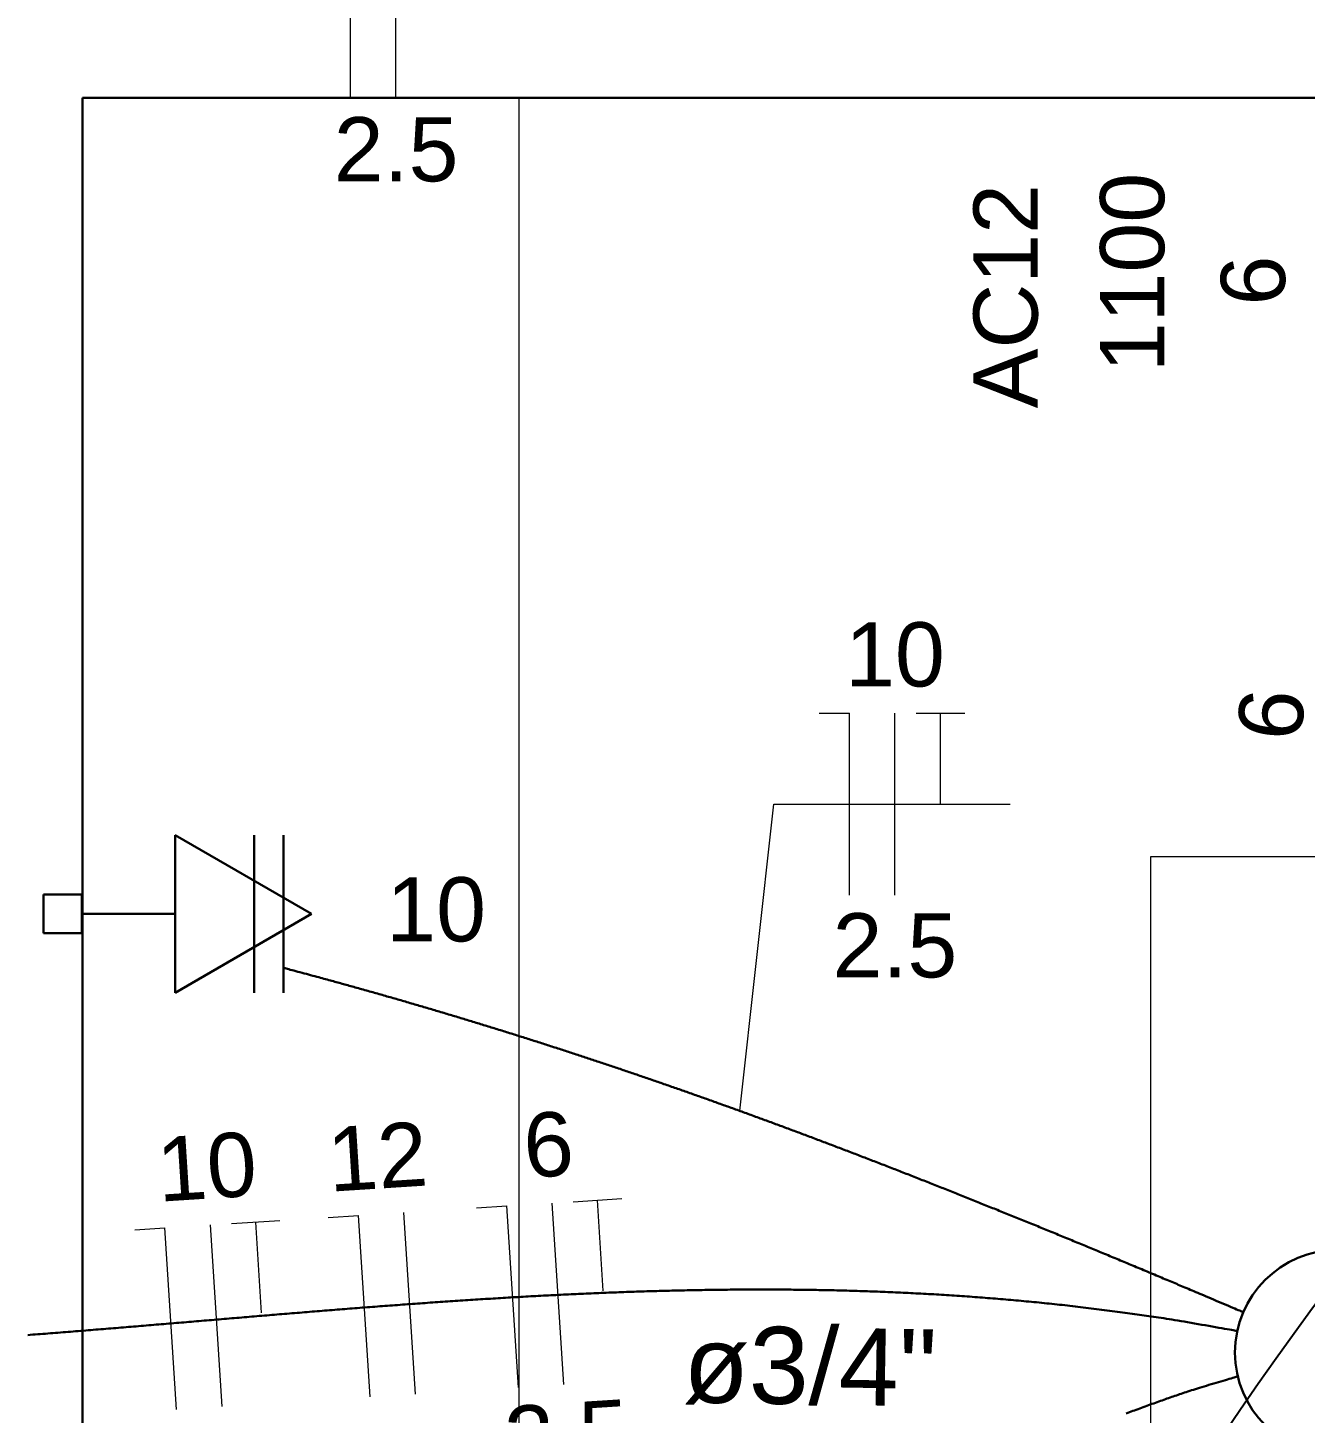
# Model space of a CAD drawing. Header units: millimetres. Extents: x 0 to 55.3, y 20.8 to 61.4.
# Drawn here: x 9.825 to 11.58, y 41.567 to 43.472 of the extents above; entities that cross this region are included whole.
import ezdxf

# ---------------------------------------------------------------- set-up
doc = ezdxf.new("R2010")
doc.units = ezdxf.units.MM
for name, color, linetype, lineweight in [('08', 8, 'Continuous', 5), ('ARQ_-_ALV_5', 1, 'Continuous', 30), ('EL-Condutos', 4, 'Continuous', 30), ('EL-Fios', 2, 'Continuous', 20), ('EL-Textos_condutos', 2, 'Continuous', 20), ('EL-Textos_fios', 2, 'Continuous', 20), ('EL-Textos_pontos', 2, 'Continuous', 30), ('FINA', 8, 'Continuous', 5), ('P-SIMBOL', 3, 'Continuous', 30)]:
    doc.layers.add(name, color=color, linetype=linetype, lineweight=lineweight)
doc.styles.add('Arial', font='Arial')

msp = doc.modelspace()

# ---------------------------------------------------------------- linework, layer by layer
at = {"color": 3}
msp.add_arc((15.564747, 38.776838), 4.940313, 116.957575, 181.042558, dxfattribs=at)
at = {"layer": '08'}
for p, q in [((13.267502, 42.331999), (11.367502, 42.331999)), ((11.367502, 42.331999), (11.367502, 40.831999))]:
    msp.add_line(p, q, dxfattribs=at)
at = {"layer": 'ARQ_-_ALV_5'}
for p, q in [((9.900002, 40.825499), (9.900002, 43.375499)), ((9.900002, 43.375499), (12.550002, 43.375499))]:
    msp.add_line(p, q, dxfattribs=at)
at = {"layer": 'EL-Condutos', "linetype": 'Continuous', "flags": 128}
for points in [[(11.495165, 41.706111), (11.494949, 41.706202), (11.494322, 41.706469), (11.49331, 41.706899), (11.491942, 41.707481), (11.490246, 41.708201), (11.488249, 41.70905), (11.48598, 41.710014), (11.483467, 41.711082), (11.480737, 41.712242), (11.477818, 41.713481), (11.474739, 41.714789), (11.471527, 41.716153), (11.468211, 41.717561), (11.464818, 41.719002), (11.461376, 41.720463), (11.457913, 41.721933), (11.454457, 41.723399), (11.451037, 41.72485), (11.447679, 41.726274), (11.444412, 41.727659), (11.441317, 41.728971), (11.438329, 41.730236), (11.435441, 41.731459), (11.432646, 41.732642), (11.429936, 41.733789), (11.427304, 41.734902), (11.424742, 41.735984), (11.422244, 41.737039), (11.419803, 41.73807), (11.41741, 41.73908), (11.415059, 41.740071), (11.412743, 41.741048), (11.410453, 41.742013), (11.408184, 41.742969), (11.405927, 41.743919), (11.403675, 41.744867), (11.401421, 41.745815), (11.399158, 41.746767), (11.396879, 41.747725), (11.394575, 41.748693), (11.392285, 41.749656), (11.389967, 41.75063), (11.387623, 41.751615), (11.385255, 41.75261), (11.382864, 41.753614), (11.380453, 41.754626), (11.378023, 41.755646), (11.375576, 41.756673), (11.373115, 41.757706), (11.370641, 41.758743), (11.368156, 41.759786), (11.365661, 41.760831), (11.363159, 41.76188), (11.360652, 41.76293), (11.358142, 41.763982), (11.35563, 41.765033), (11.353118, 41.766085), (11.350609, 41.767135), (11.348104, 41.768182), (11.345605, 41.769227), (11.343157, 41.77025), (11.340717, 41.771269), (11.338284, 41.772285), (11.335856, 41.773298), (11.333434, 41.774309), (11.331018, 41.775317), (11.328606, 41.776322), (11.326198, 41.777325), (11.323794, 41.778327), (11.321394, 41.779326), (11.318996, 41.780324), (11.3166, 41.781321), (11.314206, 41.782317), (11.311813, 41.783311), (11.309421, 41.784305), (11.307029, 41.785299), (11.304636, 41.786292), (11.302243, 41.787285), (11.299849, 41.788278), (11.297453, 41.789272), (11.295096, 41.790249), (11.292737, 41.791227), (11.290376, 41.792205), (11.288014, 41.793183), (11.285649, 41.794162), (11.283283, 41.795141), (11.280916, 41.79612), (11.278548, 41.797099), (11.276178, 41.798079), (11.273807, 41.799058), (11.271436, 41.800037), (11.269063, 41.801017), (11.26669, 41.801996), (11.264317, 41.802975), (11.261943, 41.803953), (11.259569, 41.804932), (11.257195, 41.80591), (11.25482, 41.806887), (11.252446, 41.807864), (11.250073, 41.808841), (11.247738, 41.809801), (11.245404, 41.81076), (11.243071, 41.811719), (11.240737, 41.812677), (11.238404, 41.813635), (11.236071, 41.814592), (11.233739, 41.815549), (11.231406, 41.816505), (11.229074, 41.817461), (11.226741, 41.818416), (11.224409, 41.819371), (11.222077, 41.820325), (11.219745, 41.821279), (11.217412, 41.822233), (11.21508, 41.823186), (11.212747, 41.824138), (11.210414, 41.825091), (11.208081, 41.826043), (11.205748, 41.826995), (11.203415, 41.827946), (11.201118, 41.828882), (11.198821, 41.829818), (11.196523, 41.830753), (11.194225, 41.831688), (11.191927, 41.832623), (11.189629, 41.833557), (11.18733, 41.834491), (11.185032, 41.835425), (11.182733, 41.836358), (11.180434, 41.837291), (11.178134, 41.838224), (11.175835, 41.839156), (11.173535, 41.840088), (11.171235, 41.841019), (11.168935, 41.84195), (11.166634, 41.842881), (11.164334, 41.843811), (11.162033, 41.844741), (11.159732, 41.845671), (11.157432, 41.8466), (11.155165, 41.847514), (11.152898, 41.848429), (11.150632, 41.849342), (11.148365, 41.850256), (11.146098, 41.851169), (11.143831, 41.852082), (11.141564, 41.852994), (11.139296, 41.853906), (11.137029, 41.854817), (11.134761, 41.855728), (11.132493, 41.856638), (11.130225, 41.857549), (11.127957, 41.858458), (11.125689, 41.859368), (11.12342, 41.860276), (11.121151, 41.861185), (11.118883, 41.862093), (11.116614, 41.863001), (11.114344, 41.863908), (11.112075, 41.864815), (11.109838, 41.865708), (11.1076, 41.866601), (11.105363, 41.867494), (11.103125, 41.868386), (11.100887, 41.869278), (11.098649, 41.870169), (11.096411, 41.87106), (11.094172, 41.87195), (11.091934, 41.872841), (11.089695, 41.87373), (11.087456, 41.874619), (11.085217, 41.875508), (11.082977, 41.876397), (11.080738, 41.877285), (11.078498, 41.878172), (11.076258, 41.879059), (11.074018, 41.879946), (11.071778, 41.880832), (11.069538, 41.881718), (11.067297, 41.882603), (11.065086, 41.883476), (11.062876, 41.884348), (11.060665, 41.885221), (11.058453, 41.886092), (11.056242, 41.886963), (11.05403, 41.887834), (11.051819, 41.888704), (11.049607, 41.889574), (11.047395, 41.890444), (11.045182, 41.891313), (11.04297, 41.892181), (11.040757, 41.893049), (11.038545, 41.893917), (11.036332, 41.894784), (11.034118, 41.895651), (11.031905, 41.896517), (11.029692, 41.897383), (11.027478, 41.898248), (11.025264, 41.899113), (11.02305, 41.899977), (11.020863, 41.90083), (11.018677, 41.901683), (11.01649, 41.902535), (11.014303, 41.903387), (11.012116, 41.904238), (11.009928, 41.905089), (11.007741, 41.905939), (11.005553, 41.906789), (11.003365, 41.907638), (11.001177, 41.908487), (10.998988, 41.909336), (10.9968, 41.910184), (10.994611, 41.911031), (10.992422, 41.911878), (10.990233, 41.912725), (10.988044, 41.913571), (10.985855, 41.914416), (10.983665, 41.915261), (10.981475, 41.916106), (10.979285, 41.91695), (10.97712, 41.917784), (10.974956, 41.918617), (10.97279, 41.91945), (10.970625, 41.920282), (10.96846, 41.921114), (10.966294, 41.921946), (10.964128, 41.922777), (10.961962, 41.923607), (10.959796, 41.924437), (10.95763, 41.925266), (10.955463, 41.926095), (10.953296, 41.926924), (10.951129, 41.927752), (10.948962, 41.928579), (10.946795, 41.929406), (10.944627, 41.930233), (10.942459, 41.931059), (10.940291, 41.931884), (10.938123, 41.932709), (10.935955, 41.933534), (10.93381, 41.934349), (10.931664, 41.935163), (10.929518, 41.935978), (10.927372, 41.936791), (10.925226, 41.937604), (10.92308, 41.938417), (10.920933, 41.939229), (10.918787, 41.940041), (10.91664, 41.940852), (10.914493, 41.941663), (10.912346, 41.942473), (10.910198, 41.943282), (10.90805, 41.944091), (10.905903, 41.9449), (10.903754, 41.945708), (10.901606, 41.946516), (10.899458, 41.947323), (10.897309, 41.948129), (10.89516, 41.948935), (10.893011, 41.949741), (10.890883, 41.950538), (10.888754, 41.951334), (10.886625, 41.95213), (10.884496, 41.952926), (10.882367, 41.953721), (10.880238, 41.954515), (10.878108, 41.955309), (10.875979, 41.956103), (10.873849, 41.956896), (10.871718, 41.957688), (10.869588, 41.95848), (10.867458, 41.959272), (10.865327, 41.960062), (10.863196, 41.960853), (10.861065, 41.961642), (10.858933, 41.962432), (10.856802, 41.96322), (10.85467, 41.964008), (10.852538, 41.964796), (10.850406, 41.965583), (10.848292, 41.966363), (10.846178, 41.967142), (10.844064, 41.967921), (10.841949, 41.968699), (10.839835, 41.969476), (10.83772, 41.970253), (10.835605, 41.97103), (10.83349, 41.971806), (10.831374, 41.972581), (10.829258, 41.973356), (10.827143, 41.97413), (10.825027, 41.974904), (10.82291, 41.975677), (10.820794, 41.97645), (10.818677, 41.977222), (10.81656, 41.977993), (10.814443, 41.978764), (10.812326, 41.979535), (10.810209, 41.980305), (10.808091, 41.981074), (10.805989, 41.981837), (10.803887, 41.982599), (10.801785, 41.983361), (10.799683, 41.984122), (10.79758, 41.984883), (10.795478, 41.985643), (10.793375, 41.986402), (10.791272, 41.987161), (10.789168, 41.98792), (10.787065, 41.988678), (10.784961, 41.989435), (10.782857, 41.990192), (10.780753, 41.990948), (10.778649, 41.991703), (10.776544, 41.992458), (10.774439, 41.993213), (10.772334, 41.993967), (10.770229, 41.99472), (10.768124, 41.995473), (10.766018, 41.996225), (10.763926, 41.996972), (10.761834, 41.997718), (10.759742, 41.998463), (10.757649, 41.999208), (10.755556, 41.999953), (10.753463, 42.000697), (10.75137, 42.00144), (10.749277, 42.002183), (10.747183, 42.002925), (10.745089, 42.003666), (10.742995, 42.004407), (10.740901, 42.005147), (10.738807, 42.005887), (10.736712, 42.006626), (10.734617, 42.007365), (10.732522, 42.008103), (10.730427, 42.008841), (10.728332, 42.009577), (10.726236, 42.010314), (10.72414, 42.011049), (10.722055, 42.01178), (10.719971, 42.012511), (10.717885, 42.013241), (10.7158, 42.01397), (10.713715, 42.014699), (10.711629, 42.015427), (10.709543, 42.016155), (10.707457, 42.016882), (10.705371, 42.017608), (10.703284, 42.018334), (10.701198, 42.019059), (10.699111, 42.019784), (10.697024, 42.020508), (10.694936, 42.021231), (10.692849, 42.021954), (10.690761, 42.022676), (10.688673, 42.023398), (10.686585, 42.024119), (10.684496, 42.024839), (10.682408, 42.025559), (10.680328, 42.026275), (10.678248, 42.026991), (10.676168, 42.027706), (10.674088, 42.02842), (10.672007, 42.029134), (10.669926, 42.029847), (10.667845, 42.030559), (10.665764, 42.031271), (10.663683, 42.031982), (10.661601, 42.032693), (10.659519, 42.033403), (10.657437, 42.034113), (10.655355, 42.034822), (10.653273, 42.03553), (10.65119, 42.036238), (10.649107, 42.036945), (10.647024, 42.037651), (10.644941, 42.038357), (10.642858, 42.039062), (10.640774, 42.039767), (10.638697, 42.040468), (10.636619, 42.04117), (10.634542, 42.04187), (10.632464, 42.04257), (10.630386, 42.043269), (10.628307, 42.043968), (10.626229, 42.044666), (10.62415, 42.045363), (10.622071, 42.04606), (10.619992, 42.046756), (10.617913, 42.047452), (10.615834, 42.048147), (10.613754, 42.048841), (10.611674, 42.049535), (10.609594, 42.050228), (10.607514, 42.050921), (10.605433, 42.051613), (10.603352, 42.052304), (10.601271, 42.052994), (10.59919, 42.053684), (10.597113, 42.054372), (10.595036, 42.05506), (10.592958, 42.055747), (10.59088, 42.056433), (10.588803, 42.057118), (10.586724, 42.057803), (10.584646, 42.058487), (10.582567, 42.059171), (10.580489, 42.059854), (10.57841, 42.060536), (10.57633, 42.061218), (10.574251, 42.061899), (10.572172, 42.062579), (10.570092, 42.063259), (10.568012, 42.063938), (10.565931, 42.064617), (10.563851, 42.065295), (10.56177, 42.065972), (10.55969, 42.066649), (10.557608, 42.067325), (10.555529, 42.068), (10.553449, 42.068674), (10.55137, 42.069348), (10.549289, 42.070021), (10.547209, 42.070693), (10.545129, 42.071365), (10.543048, 42.072036), (10.540967, 42.072706), (10.538886, 42.073376), (10.536805, 42.074045), (10.534723, 42.074713), (10.532642, 42.075381), (10.53056, 42.076048), (10.528478, 42.076715), (10.526395, 42.077381), (10.524313, 42.078046), (10.52223, 42.078711), (10.520147, 42.079375), (10.518064, 42.080038), (10.515981, 42.080701), (10.513897, 42.081363), (10.511812, 42.082025), (10.509728, 42.082686), (10.507643, 42.083346), (10.505558, 42.084006), (10.503473, 42.084665), (10.501388, 42.085323), (10.499302, 42.085981), (10.497217, 42.086638), (10.495131, 42.087294), (10.493045, 42.08795), (10.490958, 42.088605), (10.488872, 42.08926), (10.486785, 42.089914), (10.484698, 42.090567), (10.482611, 42.09122), (10.480523, 42.091872), (10.478435, 42.092523), (10.476347, 42.093174), (10.474259, 42.093824), (10.472168, 42.094474), (10.470076, 42.095124), (10.467984, 42.095773), (10.465892, 42.096422), (10.4638, 42.09707), (10.461707, 42.097717), (10.459614, 42.098363), (10.457521, 42.099009), (10.455428, 42.099654), (10.453335, 42.100299), (10.451242, 42.100943), (10.449148, 42.101586), (10.447054, 42.102228), (10.444961, 42.10287), (10.442867, 42.103512), (10.440773, 42.104152), (10.438678, 42.104792), (10.436584, 42.105431), (10.43449, 42.10607), (10.432396, 42.106707), (10.430296, 42.107346), (10.428196, 42.107984), (10.426095, 42.108622), (10.423995, 42.109258), (10.421894, 42.109895), (10.419794, 42.11053), (10.417693, 42.111165), (10.415591, 42.111799), (10.41349, 42.112433), (10.411388, 42.113066), (10.409285, 42.113698), (10.407183, 42.11433), (10.405079, 42.114961), (10.402976, 42.115591), (10.400871, 42.116221), (10.398767, 42.116851), (10.396661, 42.11748), (10.394556, 42.118108), (10.392449, 42.118736), (10.390342, 42.119363), (10.388226, 42.119992), (10.386109, 42.120621), (10.383993, 42.121249), (10.381875, 42.121876), (10.379758, 42.122503), (10.37764, 42.123129), (10.375523, 42.123754), (10.373405, 42.124379), (10.371288, 42.125002), (10.369171, 42.125625), (10.367055, 42.126248), (10.364939, 42.126869), (10.362824, 42.127489), (10.36071, 42.128109), (10.358597, 42.128727), (10.356485, 42.129344), (10.354374, 42.129961), (10.352265, 42.130576), (10.350156, 42.131191), (10.34805, 42.131804), (10.345935, 42.132419), (10.343821, 42.133033), (10.341707, 42.133646), (10.339594, 42.134258), (10.337481, 42.13487), (10.335368, 42.135481), (10.333253, 42.136091), (10.331137, 42.136702), (10.32902, 42.137312), (10.3269, 42.137921), (10.324777, 42.138531), (10.322651, 42.139142), (10.320521, 42.139752), (10.318387, 42.140363), (10.316248, 42.140974), (10.314105, 42.141586), (10.311956, 42.142198), (10.309801, 42.142812), (10.30764, 42.143426), (10.305472, 42.144042), (10.303284, 42.144662), (10.30109, 42.145283), (10.298892, 42.145905), (10.296692, 42.146526), (10.294492, 42.147147), (10.292292, 42.147767), (10.290095, 42.148385), (10.287903, 42.149002), (10.285717, 42.149616), (10.283539, 42.150227), (10.28137, 42.150835), (10.279213, 42.15144), (10.277068, 42.15204), (10.274938, 42.152636), (10.272824, 42.153226), (10.270729, 42.153812), (10.268653, 42.154391), (10.266598, 42.154964), (10.264567, 42.15553), (10.26256, 42.156089), (10.260564, 42.156645), (10.258588, 42.157194), (10.256627, 42.157739), (10.254673, 42.158282), (10.252721, 42.158823), (10.250763, 42.159365), (10.248794, 42.159909), (10.246808, 42.160457), (10.244797, 42.161011), (10.242756, 42.161572), (10.240677, 42.162142), (10.238556, 42.162723), (10.236385, 42.163317), (10.234158, 42.163924), (10.231869, 42.164547), (10.229511, 42.165188), (10.227078, 42.165848), (10.224564, 42.166528), (10.221962, 42.167232), (10.219265, 42.167959), (10.21645, 42.168717), (10.213556, 42.169496), (10.210609, 42.170288), (10.207631, 42.171087), (10.204647, 42.171887), (10.201682, 42.172681), (10.198758, 42.173464), (10.195901, 42.174228), (10.193135, 42.174968), (10.190482, 42.175677), (10.187968, 42.176348), (10.185616, 42.176976), (10.183451, 42.177554), (10.181497, 42.178076), (10.179777, 42.178534), (10.178316, 42.178924), (10.177138, 42.179238), (10.176266, 42.17947), (10.175726, 42.179614), (10.17554, 42.179664)], [(9.824667, 41.674668), (9.828136, 41.674934), (9.831604, 41.675199), (9.835073, 41.675466), (9.838542, 41.675734), (9.84201, 41.676002), (9.845479, 41.676271), (9.848948, 41.67654), (9.852417, 41.676811), (9.855886, 41.677082), (9.859354, 41.677354), (9.862823, 41.677627), (9.866292, 41.6779), (9.869761, 41.678174), (9.873229, 41.678448), (9.876698, 41.678724), (9.880166, 41.678999), (9.88363, 41.679276), (9.887094, 41.679552), (9.890558, 41.67983), (9.894022, 41.680108), (9.897486, 41.680386), (9.90095, 41.680665), (9.904413, 41.680945), (9.907877, 41.681225), (9.91134, 41.681506), (9.914804, 41.681787), (9.918267, 41.682069), (9.92173, 41.682351), (9.925193, 41.682633), (9.928657, 41.682917), (9.93212, 41.6832), (9.935583, 41.683484), (9.939046, 41.683769), (9.942509, 41.684054), (9.945972, 41.684339), (9.949435, 41.684625), (9.952894, 41.684911), (9.956354, 41.685197), (9.959813, 41.685483), (9.963272, 41.68577), (9.966732, 41.686057), (9.970191, 41.686345), (9.97365, 41.686633), (9.97711, 41.686921), (9.980569, 41.68721), (9.984028, 41.687498), (9.987487, 41.687787), (9.990946, 41.688077), (9.994406, 41.688366), (9.997865, 41.688656), (10.001324, 41.688946), (10.004783, 41.689236), (10.008242, 41.689527), (10.011701, 41.689817), (10.015161, 41.690108), (10.01862, 41.690399), (10.022076, 41.69069), (10.025532, 41.690981), (10.028988, 41.691272), (10.032444, 41.691563), (10.0359, 41.691854), (10.039356, 41.692146), (10.042812, 41.692437), (10.046268, 41.692729), (10.049724, 41.69302), (10.05318, 41.693312), (10.056636, 41.693604), (10.060092, 41.693895), (10.063548, 41.694187), (10.067004, 41.694479), (10.07046, 41.69477), (10.073916, 41.695062), (10.077372, 41.695354), (10.080828, 41.695645), (10.084284, 41.695937), (10.08774, 41.696228), (10.091193, 41.696519), (10.094647, 41.69681), (10.0981, 41.697101), (10.101554, 41.697392), (10.105008, 41.697683), (10.108461, 41.697974), (10.111915, 41.698264), (10.115369, 41.698554), (10.118822, 41.698844), (10.122276, 41.699134), (10.12573, 41.699424), (10.129183, 41.699713), (10.132637, 41.700002), (10.136091, 41.700291), (10.139545, 41.70058), (10.142999, 41.700868), (10.146452, 41.701157), (10.149906, 41.701445), (10.15336, 41.701732), (10.156814, 41.702019), (10.160266, 41.702306), (10.163718, 41.702593), (10.16717, 41.702879), (10.170623, 41.703165), (10.174075, 41.70345), (10.177527, 41.703735), (10.180979, 41.70402), (10.184432, 41.704304), (10.187884, 41.704588), (10.191336, 41.704871), (10.194789, 41.705154), (10.198241, 41.705436), (10.201693, 41.705718), (10.205146, 41.706), (10.208599, 41.706281), (10.212051, 41.706562), (10.215504, 41.706842), (10.218956, 41.707121), (10.222409, 41.7074), (10.225862, 41.707679), (10.229313, 41.707956), (10.232765, 41.708234), (10.236217, 41.70851), (10.239668, 41.708786), (10.24312, 41.709062), (10.246572, 41.709337), (10.250024, 41.709611), (10.253476, 41.709884), (10.256927, 41.710157), (10.260379, 41.710429), (10.263832, 41.710701), (10.267284, 41.710972), (10.270736, 41.711242), (10.274188, 41.711511), (10.27764, 41.71178), (10.281093, 41.712048), (10.284545, 41.712315), (10.287997, 41.712582), (10.29145, 41.712848), (10.294902, 41.713113), (10.298354, 41.713377), (10.301806, 41.71364), (10.305258, 41.713902), (10.308711, 41.714164), (10.312163, 41.714425), (10.315615, 41.714685), (10.319068, 41.714944), (10.32252, 41.715202), (10.325972, 41.715459), (10.329425, 41.715716), (10.332878, 41.715971), (10.33633, 41.716226), (10.339783, 41.716479), (10.343236, 41.716732), (10.346689, 41.716984), (10.350142, 41.717234), (10.353595, 41.717484), (10.357048, 41.717733), (10.360501, 41.717981), (10.363954, 41.718228), (10.367408, 41.718473), (10.370861, 41.718718), (10.374315, 41.718962), (10.377769, 41.719204), (10.381222, 41.719446), (10.384676, 41.719686), (10.38813, 41.719925), (10.391584, 41.720163), (10.395038, 41.7204), (10.398492, 41.720636), (10.401946, 41.720871), (10.4054, 41.721105), (10.408855, 41.721337), (10.412309, 41.721568), (10.415764, 41.721798), (10.419218, 41.722027), (10.422673, 41.722255), (10.426128, 41.722481), (10.429582, 41.722706), (10.433037, 41.72293), (10.436493, 41.723153), (10.439949, 41.723374), (10.443405, 41.723594), (10.446861, 41.723813), (10.450317, 41.72403), (10.453774, 41.724247), (10.45723, 41.724461), (10.460686, 41.724675), (10.464143, 41.724887), (10.467599, 41.725098), (10.471056, 41.725307), (10.474513, 41.725515), (10.47797, 41.725721), (10.481427, 41.725926), (10.484884, 41.72613), (10.488341, 41.726332), (10.491798, 41.726533), (10.495255, 41.726732), (10.498713, 41.72693), (10.50217, 41.727127), (10.505629, 41.727322), (10.509089, 41.727515), (10.512548, 41.727707), (10.516008, 41.727897), (10.519467, 41.728086), (10.522927, 41.728273), (10.526387, 41.728459), (10.529847, 41.728643), (10.533307, 41.728825), (10.536767, 41.729006), (10.540227, 41.729185), (10.543687, 41.729363), (10.547147, 41.729539), (10.550608, 41.729713), (10.554068, 41.729886), (10.557529, 41.730057), (10.560989, 41.730226), (10.56445, 41.730394), (10.567911, 41.730559), (10.571372, 41.730724), (10.574835, 41.730886), (10.578299, 41.731047), (10.581763, 41.731206), (10.585227, 41.731363), (10.588691, 41.731519), (10.592155, 41.731672), (10.59562, 41.731824), (10.599084, 41.731974), (10.602548, 41.732122), (10.606013, 41.732268), (10.609477, 41.732413), (10.612942, 41.732555), (10.616407, 41.732696), (10.619871, 41.732835), (10.623336, 41.732972), (10.626801, 41.733107), (10.630266, 41.73324), (10.633731, 41.733371), (10.637196, 41.7335), (10.640662, 41.733628), (10.644131, 41.733753), (10.6476, 41.733876), (10.651069, 41.733998), (10.654539, 41.734117), (10.658008, 41.734235), (10.661478, 41.73435), (10.664948, 41.734463), (10.668417, 41.734574), (10.671887, 41.734684), (10.675357, 41.734791), (10.678827, 41.734896), (10.682297, 41.734999), (10.685767, 41.735099), (10.689237, 41.735198), (10.692707, 41.735295), (10.696177, 41.735389), (10.699647, 41.735481), (10.703118, 41.735571), (10.706588, 41.735659), (10.710058, 41.735745), (10.713534, 41.735829), (10.71701, 41.73591), (10.720486, 41.735989), (10.723962, 41.736066), (10.727438, 41.736141), (10.730914, 41.736213), (10.73439, 41.736283), (10.737866, 41.736351), (10.741342, 41.736416), (10.744818, 41.73648), (10.748294, 41.736541), (10.751771, 41.736599), (10.755247, 41.736655), (10.758723, 41.736709), (10.762199, 41.736761), (10.765676, 41.73681), (10.769152, 41.736856), (10.772629, 41.736901), (10.776105, 41.736943), (10.779582, 41.736982), (10.783065, 41.737019), (10.786548, 41.737054), (10.790032, 41.737086), (10.793515, 41.737116), (10.796998, 41.737143), (10.800482, 41.737168), (10.803965, 41.73719), (10.807449, 41.73721), (10.810932, 41.737227), (10.814415, 41.737242), (10.817899, 41.737254), (10.821382, 41.737263), (10.824866, 41.73727), (10.828349, 41.737274), (10.831833, 41.737276), (10.835316, 41.737275), (10.8388, 41.737272), (10.842283, 41.737266), (10.845767, 41.737257), (10.84925, 41.737246), (10.852742, 41.737232), (10.856234, 41.737215), (10.859726, 41.737195), (10.863218, 41.737173), (10.86671, 41.737148), (10.870202, 41.737121), (10.873694, 41.73709), (10.877185, 41.737057), (10.880677, 41.737021), (10.884169, 41.736983), (10.88766, 41.736941), (10.891152, 41.736897), (10.894644, 41.73685), (10.898135, 41.7368), (10.901627, 41.736748), (10.905118, 41.736692), (10.90861, 41.736634), (10.912101, 41.736573), (10.915592, 41.736509), (10.919083, 41.736442), (10.922585, 41.736372), (10.926086, 41.736299), (10.929588, 41.736223), (10.933089, 41.736145), (10.93659, 41.736063), (10.940091, 41.735978), (10.943592, 41.735891), (10.947093, 41.7358), (10.950594, 41.735707), (10.954095, 41.73561), (10.957596, 41.735511), (10.961096, 41.735408), (10.964597, 41.735302), (10.968098, 41.735194), (10.971598, 41.735082), (10.975099, 41.734967), (10.978599, 41.73485), (10.9821, 41.734729), (10.9856, 41.734605), (10.9891, 41.734478), (10.992613, 41.734347), (10.996125, 41.734213), (10.999638, 41.734076), (11.00315, 41.733936), (11.006662, 41.733793), (11.010175, 41.733646), (11.013687, 41.733497), (11.017198, 41.733344), (11.02071, 41.733188), (11.024221, 41.733029), (11.027732, 41.732866), (11.031243, 41.732701), (11.034754, 41.732532), (11.038264, 41.73236), (11.041774, 41.732184), (11.045284, 41.732006), (11.048793, 41.731824), (11.052303, 41.731639), (11.055811, 41.731451), (11.05932, 41.731259), (11.062842, 41.731063), (11.066365, 41.730864), (11.069887, 41.730662), (11.073408, 41.730456), (11.07693, 41.730247), (11.080451, 41.730035), (11.083973, 41.729819), (11.087494, 41.729599), (11.091015, 41.729376), (11.094536, 41.72915), (11.098058, 41.72892), (11.101579, 41.728687), (11.105101, 41.72845), (11.108623, 41.72821), (11.112145, 41.727966), (11.115667, 41.727719), (11.11919, 41.727468), (11.122713, 41.727213), (11.126237, 41.726954), (11.129761, 41.726692), (11.133303, 41.726425), (11.136845, 41.726155), (11.140388, 41.72588), (11.14393, 41.725602), (11.147473, 41.725321), (11.151014, 41.725036), (11.154556, 41.724747), (11.158096, 41.724455), (11.161635, 41.724159), (11.165173, 41.72386), (11.16871, 41.723557), (11.172245, 41.723251), (11.175778, 41.722942), (11.17931, 41.722629), (11.182838, 41.722313), (11.186365, 41.721994), (11.189889, 41.721671), (11.19341, 41.721346), (11.196928, 41.721017), (11.200443, 41.720685), (11.203974, 41.720347), (11.207503, 41.720007), (11.21103, 41.719663), (11.214556, 41.719315), (11.218081, 41.718964), (11.221606, 41.718608), (11.225132, 41.718249), (11.22866, 41.717885), (11.23219, 41.717517), (11.235723, 41.717145), (11.23926, 41.716768), (11.242802, 41.716386), (11.246348, 41.715999), (11.249901, 41.715608), (11.253461, 41.715211), (11.257028, 41.714808), (11.260603, 41.7144), (11.264187, 41.713987), (11.267781, 41.713567), (11.271385, 41.713142), (11.275023, 41.712707), (11.27867, 41.712268), (11.282323, 41.711823), (11.285978, 41.711373), (11.289634, 41.710919), (11.293287, 41.710462), (11.296934, 41.710001), (11.300574, 41.709538), (11.304203, 41.709073), (11.307818, 41.708607), (11.311416, 41.708139), (11.314995, 41.707671), (11.318553, 41.707203), (11.322085, 41.706735), (11.32559, 41.706269), (11.329065, 41.705804), (11.332507, 41.705341), (11.335913, 41.704881), (11.33928, 41.704424), (11.342606, 41.70397), (11.345914, 41.703517), (11.349188, 41.703067), (11.352439, 41.702616), (11.355675, 41.702164), (11.358909, 41.701708), (11.362149, 41.701246), (11.365408, 41.700777), (11.368695, 41.700298), (11.37202, 41.699808), (11.375394, 41.699304), (11.378828, 41.698784), (11.382331, 41.698246), (11.385915, 41.69769), (11.38959, 41.697111), (11.393366, 41.696509), (11.397253, 41.695882), (11.401262, 41.695227), (11.405404, 41.694542), (11.409688, 41.693827), (11.414126, 41.693077), (11.418758, 41.692287), (11.423517, 41.691469), (11.428364, 41.690629), (11.433259, 41.689776), (11.438163, 41.688917), (11.443036, 41.688059), (11.447839, 41.68721), (11.452532, 41.686377), (11.457077, 41.685568), (11.461433, 41.68479), (11.465561, 41.684051), (11.469422, 41.683358), (11.472977, 41.682718), (11.476185, 41.68214), (11.479009, 41.681629), (11.481407, 41.681195), (11.483341, 41.680845), (11.484771, 41.680585), (11.485658, 41.680424), (11.485962, 41.680368)], [(11.487363, 41.617704), (11.487154, 41.617644), (11.486545, 41.617466), (11.485565, 41.617179), (11.484239, 41.616791), (11.482595, 41.616309), (11.48066, 41.61574), (11.478462, 41.615094), (11.476027, 41.614377), (11.473383, 41.613596), (11.470557, 41.61276), (11.467575, 41.611877), (11.464466, 41.610953), (11.461256, 41.609998), (11.457972, 41.609017), (11.454643, 41.608019), (11.451293, 41.607012), (11.447952, 41.606004), (11.444646, 41.605001), (11.441402, 41.604012), (11.438248, 41.603045), (11.435249, 41.602118), (11.432357, 41.601218), (11.429563, 41.600342), (11.426861, 41.599489), (11.424244, 41.598655), (11.421705, 41.597839), (11.419236, 41.59704), (11.41683, 41.596255), (11.41448, 41.595482), (11.41218, 41.594719), (11.409921, 41.593964), (11.407698, 41.593215), (11.405502, 41.592471), (11.403327, 41.591728), (11.401166, 41.590986), (11.399011, 41.590242), (11.396856, 41.589494), (11.394692, 41.58874), (11.392514, 41.587978), (11.390314, 41.587207), (11.388116, 41.586434), (11.385891, 41.58565), (11.383642, 41.584856), (11.38137, 41.584051), (11.379077, 41.583238), (11.376765, 41.582415), (11.374436, 41.581584), (11.372092, 41.580745), (11.369735, 41.579899), (11.367366, 41.579046), (11.364988, 41.578187), (11.362601, 41.577323), (11.360209, 41.576453), (11.357813, 41.575578), (11.355415, 41.5747), (11.353017, 41.573817), (11.35062, 41.572932), (11.348226, 41.572045), (11.345839, 41.571155), (11.343458, 41.570264), (11.341112, 41.569382), (11.338774, 41.568499), (11.336444, 41.567615), (11.334122, 41.56673)]]:
    msp.add_lwpolyline(points, dxfattribs=at)
at = {"layer": 'EL-Fios'}
for p, q in [((10.268302, 43.374299), (10.268302, 43.624299)), ((10.330802, 43.374299), (10.330802, 43.624299)), ((10.912352, 42.529649), (10.954002, 42.529649)), ((10.954002, 42.279649), (10.954002, 42.529649)), ((11.016502, 42.279649), (11.016502, 42.529649)), ((11.045702, 42.529649), (11.112352, 42.529649)), ((11.079002, 42.404649), (11.079002, 42.529649)), ((10.561402, 41.606699), (10.545352, 41.856149)), ((10.574452, 41.858049), (10.641002, 41.862299)), ((10.615752, 41.735449), (10.607752, 41.860149)), ((10.237752, 41.836399), (10.279352, 41.839099)), ((10.295402, 41.589599), (10.279352, 41.839099)), ((10.357752, 41.593599), (10.341702, 41.843099)), ((10.441402, 41.849499), (10.483002, 41.852149)), ((10.499002, 41.602649), (10.483002, 41.852149)), ((9.971752, 41.819349), (10.013352, 41.821999)), ((10.029352, 41.572499), (10.013352, 41.821999)), ((10.091752, 41.576499), (10.075702, 41.825999)), ((10.104802, 41.827849), (10.171352, 41.832149)), ((10.146102, 41.705249), (10.138102, 41.829999))]:
    msp.add_line(p, q, dxfattribs=at)
at = {"layer": 'EL-Textos_fios'}
for p, q in [((10.803502, 41.982749), (10.849852, 42.404649)), ((10.849852, 42.404649), (11.174852, 42.404649))]:
    msp.add_line(p, q, dxfattribs=at)
at = {"layer": 'FINA'}
msp.add_line((10.500002, 40.925499), (10.500002, 43.375499), dxfattribs=at)
at = {"layer": 'P-SIMBOL'}
for p, q in [((10.027252, 42.361899), (10.214752, 42.253649)), ((10.027252, 42.145399), (10.027252, 42.361899)), ((10.135702, 42.145399), (10.135702, 42.361899)), ((10.176352, 42.145399), (10.176352, 42.361899)), ((9.846202, 42.227149), (9.846202, 42.280149)), ((9.846202, 42.280149), (9.899252, 42.280149)), ((9.899252, 42.280149), (9.899252, 42.227149)), ((10.027252, 42.253649), (9.899252, 42.253649)), ((10.214752, 42.253649), (10.027252, 42.145399)), ((9.899252, 42.227149), (9.846202, 42.227149))]:
    msp.add_line(p, q, dxfattribs=at)
msp.add_circle((11.625002, 41.650499), 0.14125, dxfattribs=at)

# ---------------------------------------------------------------- texts
at = {"layer": 'EL-Textos_condutos', "insert": (10.899063, 41.576441), "char_height": 0.1059, "width": 0.6354, "attachment_point": 8, "rotation": 359.077538, "line_spacing_factor": 0.798, "style": 'Arial'}
msp.add_mtext('ø3/4"', dxfattribs=at)
at = {"layer": 'EL-Textos_fios', "char_height": 0.08825, "attachment_point": 8, "line_spacing_factor": 0.798, "style": 'Arial'}
for s, insert, width in [('2.5', (10.331002, 43.259621), 0.3177), ('10', (11.016502, 42.565121), 0.2118), ('2.5', (11.016502, 42.165121), 0.3177)]:
    msp.add_mtext(s, dxfattribs=dict(at, insert=insert, width=width))
for s, insert, width, rotation in [('6', (11.578502, 42.523675), 0.1059, 84.728999), ('12', (10.308135, 41.876062), 0.2118, 3.672659), ('6', (10.543135, 41.891562), 0.1059, 3.672659), ('10', (10.073635, 41.861062), 0.2118, 3.672659), ('2.5', (10.568635, 41.492062), 0.3177, 3.672659)]:
    msp.add_mtext(s, dxfattribs=dict(at, insert=insert, width=width, rotation=rotation))
at = {"layer": 'EL-Textos_pontos', "char_height": 0.08825, "attachment_point": 8, "rotation": 90.00021, "line_spacing_factor": 0.798, "style": 'Arial'}
for s, insert, width in [('1100', (11.387879, 43.135499), 0.4236), ('AC12', (11.213879, 43.102999), 0.4236), ('6', (11.553879, 43.124499), 0.1059)]:
    msp.add_mtext(s, dxfattribs=dict(at, insert=insert, width=width))
at = {"layer": 'EL-Textos_pontos', "insert": (10.386002, 42.214621), "char_height": 0.08825, "width": 0.2118, "attachment_point": 8, "line_spacing_factor": 0.798, "style": 'Arial'}
msp.add_mtext('10', dxfattribs=at)

doc.saveas('drawing.dxf')
